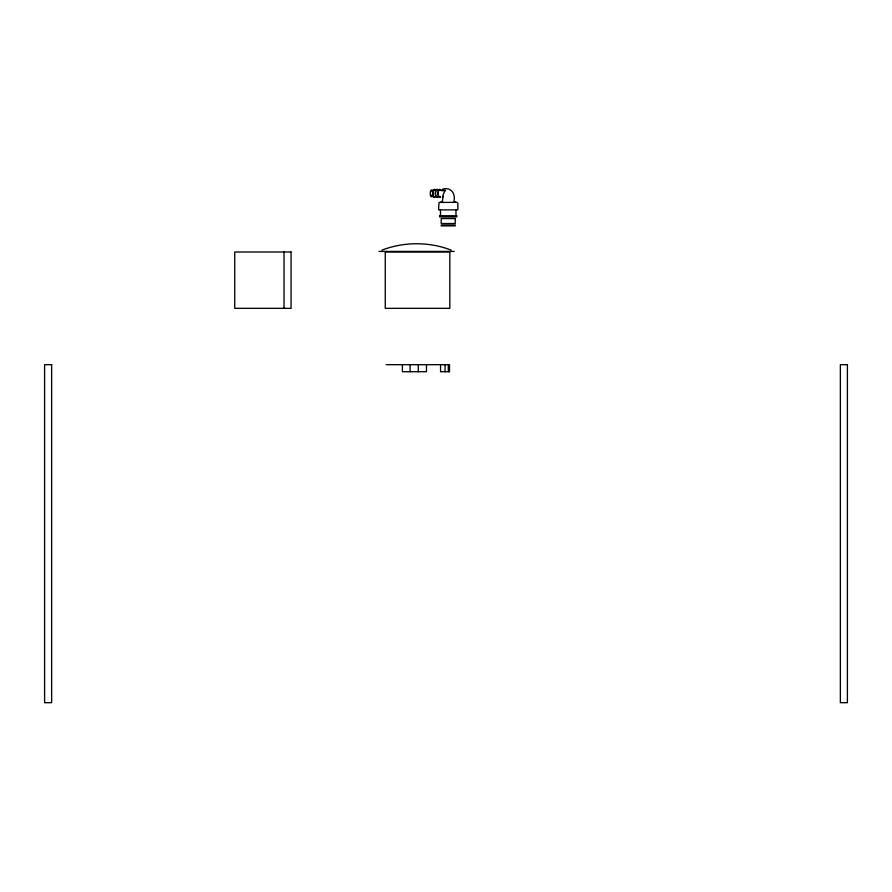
<?xml version="1.0" encoding="UTF-8"?>
<svg xmlns="http://www.w3.org/2000/svg" width="892" height="892" viewBox="0 0 892 892"><rect width="100%" height="100%" fill="white"/><g stroke="black" fill="none" stroke-linecap="round" stroke-linejoin="round"><path stroke-width="1.34" d="M440.481 202.328L442.499 201.157L443.112 194.746L444.74 191.345M381.977 250.139C403.886 241.62 429.297 241.62 451.207 250.139M442.309 189.305C450.616 186.417 455.868 193.597 453.95 201.157L455.968 202.328M438.842 209.865L457.607 209.865M439.522 215.73L456.938 215.73M439.522 216.901L456.938 216.901M441.194 225.063L455.255 225.063M441.194 225.877L455.255 225.877M379.022 251.421L454.162 251.421M386.147 364.672L395.1 364.672M395.758 364.672L449.512 364.672L449.512 371.719L440.57 371.719L440.57 364.672M442.856 197.177L442.811 196.396M457.897 209.297L457.897 203.298L456.938 202.328L439.031 202.451L438.552 209.297M455.968 209.865L455.968 215.73M448.319 364.672L448.319 371.719M445.041 364.672L445.041 371.719M440.481 209.865L440.481 215.73M426.488 364.672L426.488 371.719L402.392 371.719L402.392 364.672M418.303 364.672L418.303 371.719M410.086 364.672L410.086 371.719M284.035 252.001L284.035 308.342M440.035 196.764A3.501 1.461 -90 0 1 438.206 192.928A3.501 1.461 -90 0 1 440.38 190.353M440.503 196.92A4.081 1.695 -90 0 1 438.262 195.727A4.081 1.695 -90 0 1 438.563 190.252A4.081 1.695 -90 0 1 440.86 190.498M437.849 196.92A4.081 1.695 -90 0 1 435.608 195.727A4.081 1.695 -90 0 1 435.909 190.252A4.081 1.695 -90 0 1 438.206 190.498M437.381 196.764A3.501 1.461 -90 0 1 435.564 192.928A3.501 1.461 -90 0 1 437.738 190.353M435.207 196.92A4.081 1.695 -90 0 1 432.966 195.727A4.081 1.695 -90 0 1 433.267 190.252A4.081 1.695 -90 0 1 435.552 190.498M432.085 196.764A3.501 1.461 -90 0 1 430.256 192.928A3.501 1.461 -90 0 1 432.43 190.353M434.727 196.764A3.501 1.461 -90 0 1 432.91 192.928A3.501 1.461 -90 0 1 435.084 190.353M431.416 196.017A2.721 1.137 -90 0 1 430.613 194.088M430.725 192.025A2.721 1.137 -90 0 1 431.416 190.754M445.521 190.498L441.105 190.498L445.521 190.498M455.243 218.551L441.217 218.551L441.217 223.513L455.243 223.513L455.243 218.551M291.071 252.001L234.741 252.001L234.741 308.342L291.071 308.342L291.071 252.001M449.813 252.001L385.255 252.001L385.255 308.342L449.813 308.342L449.813 252.001M847.4 364.672L840.353 364.672L840.353 702.695L847.4 702.695L847.4 364.672M51.647 364.672L44.6 364.672L44.6 702.695L51.647 702.695L51.647 364.672"/></g></svg>
